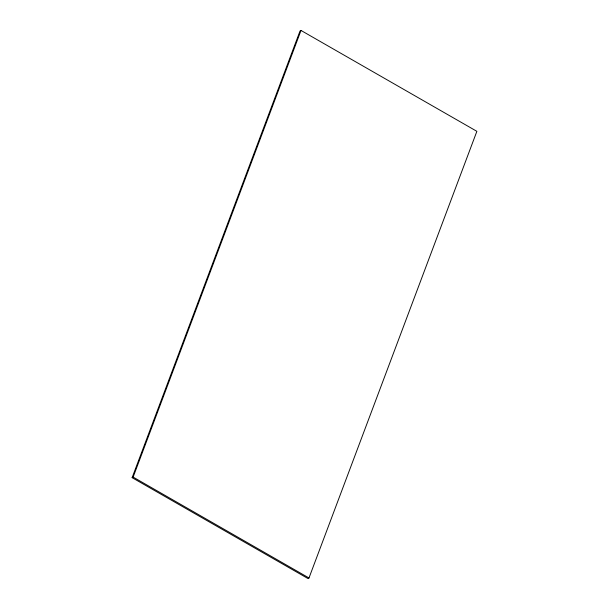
<?xml version="1.0" encoding="UTF-8"?>
<svg xmlns="http://www.w3.org/2000/svg" width="609" height="609" viewBox="0 0 609 609"><rect width="100%" height="100%" fill="white"/><g stroke="black" fill="none" stroke-linecap="round" stroke-linejoin="round"><path stroke-width="0.91" d="M132.13 477.669L300.016 31.029L301.013 30.45L476.87 131.331L308.984 577.971L307.987 578.55L132.13 477.669L133.135 477.091L301.013 30.45M133.135 477.091L308.984 577.971"/></g></svg>
